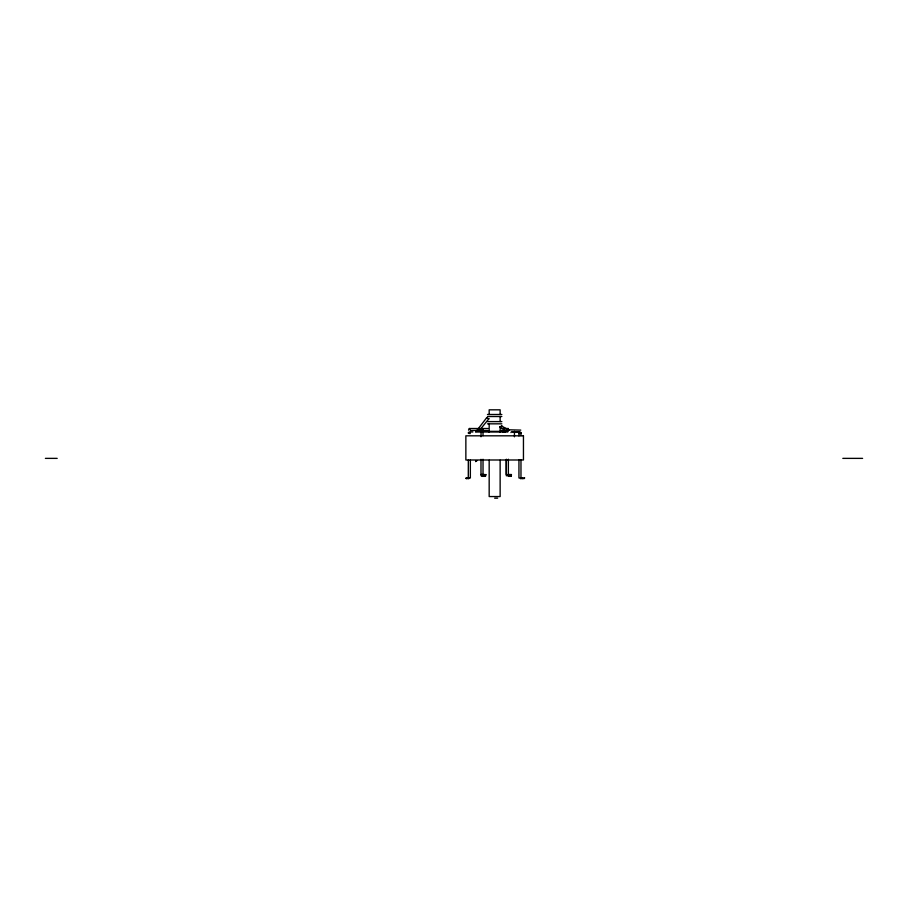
<?xml version="1.0" encoding="UTF-8"?>
<svg xmlns="http://www.w3.org/2000/svg" width="908" height="908" viewBox="0 0 908 908"><rect width="100%" height="100%" fill="white"/><g stroke="black" fill="none" stroke-linecap="round" stroke-linejoin="round"><path stroke-width="1.36" d="M480.99 436.759L481.126 429.915A1.986 0.851 -38.4 0 1 481.739 429.132L482.988 428.587L483.022 435.658M483.022 428.724L482.886 429.132A1.986 0.851 -38.4 0 1 482.511 429.654M476.03 460.821L475.61 461.604L477.018 460.594M510.966 432.605L511.51 431.72M475.588 432.174L486.529 417.918L487.278 418.145M519.07 432.594L520.216 431.97L520.931 432.583A1.986 1.396 -7.4 0 1 520.84 433.366L519.081 433.593M507.992 429.132L508.253 428.519L501.137 428.519M478.777 431.255L488.879 418.781L486.529 417.941M470.219 433.593L468.46 433.366A1.986 1.396 7.5 0 1 468.358 432.583L469.334 431.97L470.219 432.594M503.293 431.822L504.996 431.618M507.016 429.393L508.253 428.519M502.578 431.822L503.951 431.368L505.109 432.117M508.071 431.754L508.23 431.13A1.986 0.863 38.4 0 0 507.606 430.347L506.471 429.734L506.471 430.358A1.986 0.863 38.4 0 0 507.084 431.13M506.925 431.323L499.843 427.066L500.83 426.499M501.647 426.045L509.127 430.233M499.888 427.032L501.92 425.886M481.739 430.335L470.321 430.528M487.46 414.491L501.84 414.491M487.46 416.522L501.84 416.522M487.46 421.607L501.84 421.607M487.46 423.832L501.84 423.832M488.095 428.519L469.209 428.519L468.528 430.142M506.471 429.734L520.783 430.12M482.023 430.528L488.095 430.528M501.137 430.528L505.007 430.528M476.11 431.357L506.096 431.368M512.487 431.754L519.251 431.754M470.344 431.97L472.864 431.97M476.689 431.97L507.413 431.97M512.475 431.97L519.228 431.97M45.4 458.37L57.181 458.37M842.817 458.37L862.6 458.37M480.99 474.521L484.759 474.521M507.016 474.521L506.255 474.521L506.255 460.753M507.992 474.521L511.476 474.521M484.759 475.122L481.728 475.122L481.728 474.521M511.476 475.122L508.435 475.122L508.435 474.521M482 476.348L484.759 476.348M508.491 476.348L511.249 476.348L511.249 475.735L506.335 475.735L506.335 459.221M466.008 477.971L470.355 477.971L470.355 460.072M466.008 478.573L468.891 478.573L468.891 477.971M520.398 478.573L523.28 478.573L523.28 477.971L518.945 477.971L518.945 459.743M494.656 498.174L497.641 498.174M488.879 418.781L488.141 418.554M469.47 428.519L470.287 429.132M481.739 430.869L481.024 429.938M482.511 430.88L483.022 431.686M522.679 477.971L522.679 478.573M520.976 432.844L520.976 435.658M520.976 459.641L520.976 477.971M520.772 477.971L520.772 478.573M518.945 433.116L518.945 435.919M514.439 431.357L514.439 436.816M511.17 475.735L511.17 476.348M509.048 474.521L509.048 475.122M508.366 459.221L508.366 475.735M500.138 414.491L500.138 409.826L489.174 409.826L489.174 414.491M500.138 416.522L500.138 421.607M500.138 426.635L500.138 432.231M500.138 460.197L500.138 496.551L489.174 496.551L489.174 460.197M489.174 423.832L489.174 432.231M484.69 476.348L484.759 475.735L480.99 475.735L480.99 459.323M483.022 459.255L483.022 475.735M482.341 474.521L482.341 475.122M468.324 460.072L468.29 478.573M466.383 477.971L466.383 478.573M523.451 435.817L465.861 435.817L465.861 459.993L523.451 459.993L523.451 435.817M485.848 474.521L485.303 475.122L485.848 474.521M485.689 475.735L485.133 476.348L485.689 475.735M524.586 477.971L524.041 478.573L524.586 477.971"/></g></svg>
